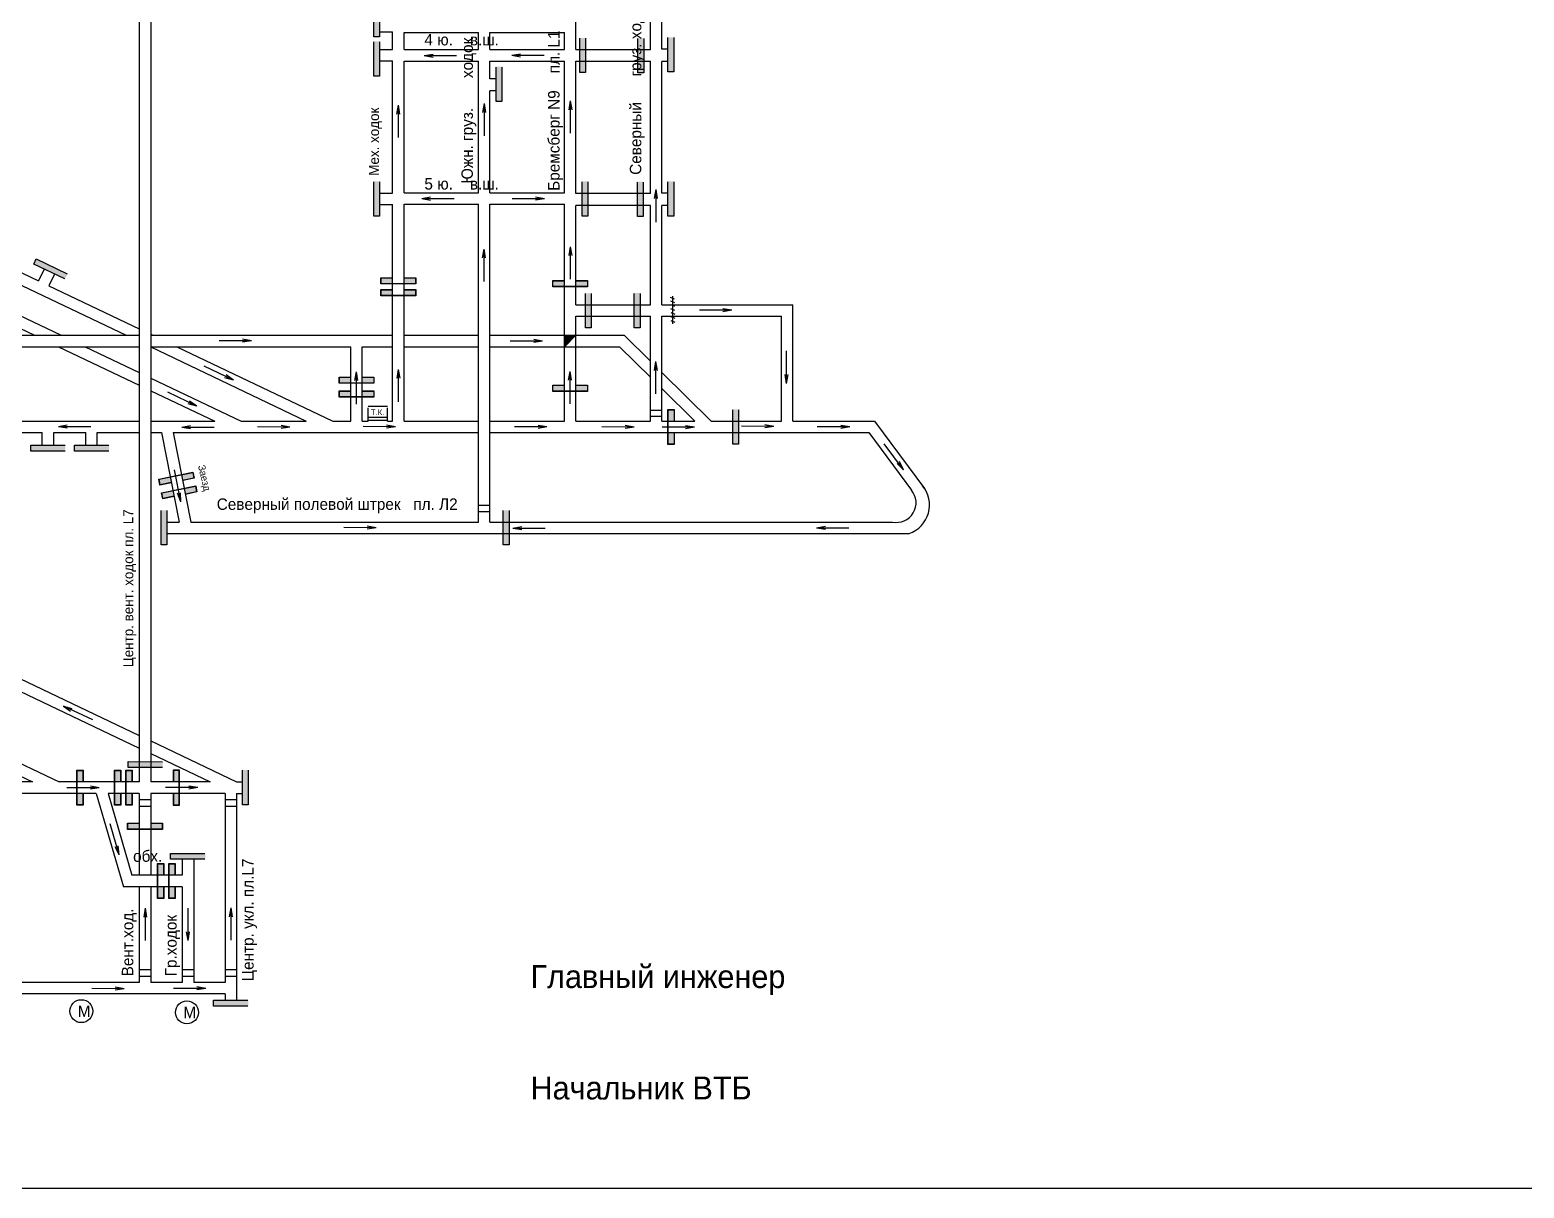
# Model space of a CAD drawing. Header units: millimetres. Extents: x -1405 to 845, y -571 to 479.
# Drawn here: x 58 to 580, y -571 to -167 of the extents above; entities that cross this region are included whole.
import ezdxf

# ---------------------------------------------------------------- set-up
doc = ezdxf.new("R2010")
doc.units = ezdxf.units.MM
for name, color, linetype in [('Датчики метана', 7, 'Continuous'), ('Двери', 7, 'Continuous'), ('Перемычки', 7, 'Continuous'), ('Струя', 7, 'Continuous')]:
    doc.layers.add(name, color=color, linetype=linetype)

msp = doc.modelspace()

# ---------------------------------------------------------------- hatches: boundary and pattern name
h = msp.add_hatch(color=256)
h.paths.add_polyline_path([(111.23, -324.44), (115.25, -323.63), (114.81, -321.47), (110.79, -322.28), (110.81, -322.38), (114.73, -321.59), (115.13, -323.55), (111.21, -324.34)])
h.paths.add_polyline_path([(106.89, -323.17), (110.81, -322.38), (110.79, -322.28), (106.87, -323.07)])
h.paths.add_polyline_path([(103.29, -326.04), (107.31, -325.23), (107.29, -325.13), (103.37, -325.92), (102.97, -323.96), (106.89, -323.17), (106.87, -323.07), (102.85, -323.89)])
h = msp.add_hatch(color=3)
h.paths.add_polyline_path([(115.13, -323.55), (114.73, -321.59), (110.81, -322.38), (111.21, -324.34)])
h.paths.add_polyline_path([(102.97, -323.96), (103.37, -325.92), (107.29, -325.13), (106.89, -323.17)])
h = msp.add_hatch(color=256)
h.paths.add_polyline_path([(112.19, -329.22), (116.21, -328.4), (115.78, -326.25), (111.76, -327.06), (111.78, -327.16), (115.7, -326.37), (116.1, -328.33), (112.17, -329.12)])
h.paths.add_polyline_path([(107.86, -327.95), (111.78, -327.16), (111.76, -327.06), (107.84, -327.85)])
h.paths.add_polyline_path([(104.26, -330.82), (108.27, -330.01), (108.25, -329.91), (104.33, -330.7), (103.94, -328.74), (107.86, -327.95), (107.84, -327.85), (103.82, -328.67)])
h = msp.add_hatch(color=3)
h.paths.add_polyline_path([(116.1, -328.33), (115.7, -326.37), (111.78, -327.16), (112.17, -329.12)])
h.paths.add_polyline_path([(103.94, -328.74), (104.33, -330.7), (108.25, -329.91), (107.86, -327.95)])
at = {"layer": 'Двери'}
h = msp.add_hatch(color=256, dxfattribs=at)
h.paths.add_polyline_path([(184.52, -253.58), (180.42, -253.58), (180.42, -255.78), (184.52, -255.78), (184.52, -255.68), (180.52, -255.68), (180.52, -253.68), (184.52, -253.68)])
h.paths.add_polyline_path([(188.52, -255.68), (184.52, -255.68), (184.52, -255.78), (188.52, -255.78)])
h.paths.add_polyline_path([(192.62, -253.58), (188.52, -253.58), (188.52, -253.68), (192.52, -253.68), (192.52, -255.68), (188.52, -255.68), (188.52, -255.78), (192.62, -255.78)])
h = msp.add_hatch(color=3, dxfattribs=at)
h.paths.add_polyline_path([(180.52, -253.68), (180.52, -255.68), (184.52, -255.68), (184.52, -253.68)])
h.paths.add_polyline_path([(192.52, -255.68), (192.52, -253.68), (188.52, -253.68), (188.52, -255.68)])
h = msp.add_hatch(color=256, dxfattribs=at)
h.paths.add_polyline_path([(244.52, -254.58), (240.42, -254.58), (240.42, -256.78), (244.52, -256.78), (244.52, -256.68), (240.52, -256.68), (240.52, -254.68), (244.52, -254.68)])
h.paths.add_polyline_path([(248.52, -256.68), (244.52, -256.68), (244.52, -256.78), (248.52, -256.78)])
h.paths.add_polyline_path([(252.62, -254.58), (248.52, -254.58), (248.52, -254.68), (252.52, -254.68), (252.52, -256.68), (248.52, -256.68), (248.52, -256.78), (252.62, -256.78)])
h = msp.add_hatch(color=3, dxfattribs=at)
h.paths.add_polyline_path([(240.52, -254.68), (240.52, -256.68), (244.52, -256.68), (244.52, -254.68)])
h.paths.add_polyline_path([(252.52, -256.68), (252.52, -254.68), (248.52, -254.68), (248.52, -256.68)])
h = msp.add_hatch(color=256, dxfattribs=at)
h.paths.add_polyline_path([(184.52, -257.74), (180.42, -257.74), (180.42, -259.94), (184.52, -259.94), (184.52, -259.84), (180.52, -259.84), (180.52, -257.84), (184.52, -257.84)])
h.paths.add_polyline_path([(188.52, -259.84), (184.52, -259.84), (184.52, -259.94), (188.52, -259.94)])
h.paths.add_polyline_path([(192.62, -257.74), (188.52, -257.74), (188.52, -257.84), (192.52, -257.84), (192.52, -259.84), (188.52, -259.84), (188.52, -259.94), (192.62, -259.94)])
h = msp.add_hatch(color=3, dxfattribs=at)
h.paths.add_polyline_path([(180.52, -257.84), (180.52, -259.84), (184.52, -259.84), (184.52, -257.84)])
h.paths.add_polyline_path([(192.52, -259.84), (192.52, -257.84), (188.52, -257.84), (188.52, -259.84)])
msp.add_hatch(color=256, dxfattribs=at).paths.add_polyline_path([(248.52, -273.69), (244.52, -273.69), (244.52, -277.69)])
h = msp.add_hatch(color=256, dxfattribs=at)
h.paths.add_polyline_path([(169.92, -288.26), (165.82, -288.26), (165.82, -290.46), (169.92, -290.46), (169.92, -290.36), (165.92, -290.36), (165.92, -288.36), (169.92, -288.36)])
h.paths.add_polyline_path([(173.92, -290.36), (169.92, -290.36), (169.92, -290.46), (173.92, -290.46)])
h.paths.add_polyline_path([(178.02, -288.26), (173.92, -288.26), (173.92, -288.36), (177.92, -288.36), (177.92, -290.36), (173.92, -290.36), (173.92, -290.46), (178.02, -290.46)])
h = msp.add_hatch(color=3, dxfattribs=at)
h.paths.add_polyline_path([(165.92, -288.36), (165.92, -290.36), (169.92, -290.36), (169.92, -288.36)])
h.paths.add_polyline_path([(177.92, -290.36), (177.92, -288.36), (173.92, -288.36), (173.92, -290.36)])
h = msp.add_hatch(color=256, dxfattribs=at)
h.paths.add_polyline_path([(244.52, -291.06), (240.42, -291.06), (240.42, -293.26), (244.52, -293.26), (244.52, -293.16), (240.52, -293.16), (240.52, -291.16), (244.52, -291.16)])
h.paths.add_polyline_path([(248.52, -293.16), (244.52, -293.16), (244.52, -293.26), (248.52, -293.26)])
h.paths.add_polyline_path([(252.62, -291.06), (248.52, -291.06), (248.52, -291.16), (252.52, -291.16), (252.52, -293.16), (248.52, -293.16), (248.52, -293.26), (252.62, -293.26)])
h = msp.add_hatch(color=3, dxfattribs=at)
h.paths.add_polyline_path([(240.52, -291.16), (240.52, -293.16), (244.52, -293.16), (244.52, -291.16)])
h.paths.add_polyline_path([(252.52, -293.16), (252.52, -291.16), (248.52, -291.16), (248.52, -293.16)])
h = msp.add_hatch(color=256, dxfattribs=at)
h.paths.add_polyline_path([(169.92, -293.13), (165.82, -293.13), (165.82, -295.33), (169.92, -295.33), (169.92, -295.23), (165.92, -295.23), (165.92, -293.23), (169.92, -293.23)])
h.paths.add_polyline_path([(173.92, -295.23), (169.92, -295.23), (169.92, -295.33), (173.92, -295.33)])
h.paths.add_polyline_path([(178.02, -293.13), (173.92, -293.13), (173.92, -293.23), (177.92, -293.23), (177.92, -295.23), (173.92, -295.23), (173.92, -295.33), (178.02, -295.33)])
h = msp.add_hatch(color=3, dxfattribs=at)
h.paths.add_polyline_path([(165.92, -293.23), (165.92, -295.23), (169.92, -295.23), (169.92, -293.23)])
h.paths.add_polyline_path([(177.92, -295.23), (177.92, -293.23), (173.92, -293.23), (173.92, -295.23)])
h = msp.add_hatch(color=256, dxfattribs=at)
h.paths.add_polyline_path([(282.88, -303.68), (282.88, -299.58), (280.68, -299.58), (280.68, -303.68), (280.78, -303.68), (280.78, -299.68), (282.78, -299.68), (282.78, -303.68)])
h.paths.add_polyline_path([(280.78, -307.68), (280.78, -303.68), (280.68, -303.68), (280.68, -307.68)])
h.paths.add_polyline_path([(282.88, -311.78), (282.88, -307.68), (282.78, -307.68), (282.78, -311.68), (280.78, -311.68), (280.78, -307.68), (280.68, -307.68), (280.68, -311.78)])
h = msp.add_hatch(color=3, dxfattribs=at)
h.paths.add_polyline_path([(282.78, -299.68), (280.78, -299.68), (280.78, -303.68), (282.78, -303.68)])
h.paths.add_polyline_path([(280.78, -311.68), (282.78, -311.68), (282.78, -307.68), (280.78, -307.68)])
h = msp.add_hatch(color=256, dxfattribs=at)
h.paths.add_polyline_path([(76.43, -429.62), (76.43, -425.52), (74.23, -425.52), (74.23, -429.62), (74.33, -429.62), (74.33, -425.62), (76.33, -425.62), (76.33, -429.62)])
h.paths.add_polyline_path([(74.33, -433.62), (74.33, -429.62), (74.23, -429.62), (74.23, -433.62)])
h.paths.add_polyline_path([(76.43, -437.72), (76.43, -433.62), (76.33, -433.62), (76.33, -437.62), (74.33, -437.62), (74.33, -433.62), (74.23, -433.62), (74.23, -437.72)])
h = msp.add_hatch(color=3, dxfattribs=at)
h.paths.add_polyline_path([(76.33, -425.62), (74.33, -425.62), (74.33, -429.62), (76.33, -429.62)])
h.paths.add_polyline_path([(74.33, -437.62), (76.33, -437.62), (76.33, -433.62), (74.33, -433.62)])
h = msp.add_hatch(color=256, dxfattribs=at)
h.paths.add_polyline_path([(89.6, -429.62), (89.6, -425.52), (87.4, -425.52), (87.4, -429.62), (87.5, -429.62), (87.5, -425.62), (89.5, -425.62), (89.5, -429.62)])
h.paths.add_polyline_path([(87.5, -433.62), (87.5, -429.62), (87.4, -429.62), (87.4, -433.62)])
h.paths.add_polyline_path([(89.6, -437.72), (89.6, -433.62), (89.5, -433.62), (89.5, -437.62), (87.5, -437.62), (87.5, -433.62), (87.4, -433.62), (87.4, -437.72)])
h = msp.add_hatch(color=3, dxfattribs=at)
h.paths.add_polyline_path([(89.5, -425.62), (87.5, -425.62), (87.5, -429.62), (89.5, -429.62)])
h.paths.add_polyline_path([(87.5, -437.62), (89.5, -437.62), (89.5, -433.62), (87.5, -433.62)])
h = msp.add_hatch(color=256, dxfattribs=at)
h.paths.add_polyline_path([(93.6, -429.62), (93.6, -425.52), (91.4, -425.52), (91.4, -429.62), (91.5, -429.62), (91.5, -425.62), (93.5, -425.62), (93.5, -429.62)])
h.paths.add_polyline_path([(91.5, -433.62), (91.5, -429.62), (91.4, -429.62), (91.4, -433.62)])
h.paths.add_polyline_path([(93.6, -437.72), (93.6, -433.62), (93.5, -433.62), (93.5, -437.62), (91.5, -437.62), (91.5, -433.62), (91.4, -433.62), (91.4, -437.72)])
h = msp.add_hatch(color=3, dxfattribs=at)
h.paths.add_polyline_path([(93.5, -425.62), (91.5, -425.62), (91.5, -429.62), (93.5, -429.62)])
h.paths.add_polyline_path([(91.5, -437.62), (93.5, -437.62), (93.5, -433.62), (91.5, -433.62)])
h = msp.add_hatch(color=256, dxfattribs=at)
h.paths.add_polyline_path([(107.89, -429.62), (107.89, -425.52), (110.09, -425.52), (110.09, -429.62), (109.99, -429.62), (109.99, -425.62), (107.99, -425.62), (107.99, -429.62)])
h.paths.add_polyline_path([(109.99, -433.62), (109.99, -429.62), (110.09, -429.62), (110.09, -433.62)])
h.paths.add_polyline_path([(107.89, -437.72), (107.89, -433.62), (107.99, -433.62), (107.99, -437.62), (109.99, -437.62), (109.99, -433.62), (110.09, -433.62), (110.09, -437.72)])
h = msp.add_hatch(color=3, dxfattribs=at)
h.paths.add_polyline_path([(107.99, -425.62), (109.99, -425.62), (109.99, -429.62), (107.99, -429.62)])
h.paths.add_polyline_path([(109.99, -437.62), (107.99, -437.62), (107.99, -433.62), (109.99, -433.62)])
h = msp.add_hatch(color=256, dxfattribs=at)
h.paths.add_polyline_path([(96.06, -443.98), (91.96, -443.98), (91.96, -446.18), (96.06, -446.18), (96.06, -446.08), (92.06, -446.08), (92.06, -444.08), (96.06, -444.08)])
h.paths.add_polyline_path([(100.06, -446.08), (96.06, -446.08), (96.06, -446.18), (100.06, -446.18)])
h.paths.add_polyline_path([(104.16, -443.98), (100.06, -443.98), (100.06, -444.08), (104.06, -444.08), (104.06, -446.08), (100.06, -446.08), (100.06, -446.18), (104.16, -446.18)])
h = msp.add_hatch(color=3, dxfattribs=at)
h.paths.add_polyline_path([(92.06, -444.08), (92.06, -446.08), (96.06, -446.08), (96.06, -444.08)])
h.paths.add_polyline_path([(104.06, -446.08), (104.06, -444.08), (100.06, -444.08), (100.06, -446.08)])
h = msp.add_hatch(color=256, dxfattribs=at)
h.paths.add_polyline_path([(104.6, -462.2), (104.6, -458.1), (102.4, -458.1), (102.4, -462.2), (102.5, -462.2), (102.5, -458.2), (104.5, -458.2), (104.5, -462.2)])
h.paths.add_polyline_path([(102.5, -466.2), (102.5, -462.2), (102.4, -462.2), (102.4, -466.2)])
h.paths.add_polyline_path([(104.6, -470.3), (104.6, -466.2), (104.5, -466.2), (104.5, -470.2), (102.5, -470.2), (102.5, -466.2), (102.4, -466.2), (102.4, -470.3)])
h = msp.add_hatch(color=3, dxfattribs=at)
h.paths.add_polyline_path([(104.5, -458.2), (102.5, -458.2), (102.5, -462.2), (104.5, -462.2)])
h.paths.add_polyline_path([(102.5, -470.2), (104.5, -470.2), (104.5, -466.2), (102.5, -466.2)])
h = msp.add_hatch(color=256, dxfattribs=at)
h.paths.add_polyline_path([(108.6, -462.2), (108.6, -458.1), (106.4, -458.1), (106.4, -462.2), (106.5, -462.2), (106.5, -458.2), (108.5, -458.2), (108.5, -462.2)])
h.paths.add_polyline_path([(106.5, -466.2), (106.5, -462.2), (106.4, -462.2), (106.4, -466.2)])
h.paths.add_polyline_path([(108.6, -470.3), (108.6, -466.2), (108.5, -466.2), (108.5, -470.2), (106.5, -470.2), (106.5, -466.2), (106.4, -466.2), (106.4, -470.3)])
h = msp.add_hatch(color=3, dxfattribs=at)
h.paths.add_polyline_path([(108.5, -458.2), (106.5, -458.2), (106.5, -462.2), (108.5, -462.2)])
h.paths.add_polyline_path([(106.5, -470.2), (108.5, -470.2), (108.5, -466.2), (106.5, -466.2)])
at = {"layer": 'Перемычки'}
h = msp.add_hatch(color=256, dxfattribs=at)
h.paths.add_polyline_path([(180.09, -169.54), (180.09, -165.44), (179.99, -165.44), (179.99, -169.44), (177.99, -169.44), (177.99, -165.44), (177.89, -165.44), (177.89, -169.54)])
h.paths.add_polyline_path([(179.99, -165.44), (180.09, -165.44), (180.09, -157.34), (177.89, -157.34), (177.89, -165.44), (177.99, -165.44), (177.99, -157.44), (179.99, -157.44)])
h = msp.add_hatch(color=3, dxfattribs=at)
h.paths.add_polyline_path([(177.99, -169.44), (179.99, -169.44), (179.99, -165.44), (177.99, -165.44)])
h.paths.add_polyline_path([(179.99, -161.44), (177.99, -161.44), (177.99, -165.44), (179.99, -165.44)])
h.paths.add_polyline_path([(179.99, -161.44), (179.99, -157.44), (177.99, -157.44), (177.99, -161.44)])
h = msp.add_hatch(color=256, dxfattribs=at)
h.paths.add_polyline_path([(180.09, -183.29), (180.09, -179.19), (179.99, -179.19), (179.99, -183.19), (177.99, -183.19), (177.99, -179.19), (177.89, -179.19), (177.89, -183.29)])
h.paths.add_polyline_path([(179.99, -179.19), (180.09, -179.19), (180.09, -171.09), (177.89, -171.09), (177.89, -179.19), (177.99, -179.19), (177.99, -171.19), (179.99, -171.19)])
h = msp.add_hatch(color=3, dxfattribs=at)
h.paths.add_polyline_path([(177.99, -183.19), (179.99, -183.19), (179.99, -179.19), (177.99, -179.19)])
h.paths.add_polyline_path([(179.99, -175.19), (177.99, -175.19), (177.99, -179.19), (179.99, -179.19)])
h.paths.add_polyline_path([(179.99, -175.19), (179.99, -171.19), (177.99, -171.19), (177.99, -175.19)])
h = msp.add_hatch(color=256, dxfattribs=at)
h.paths.add_polyline_path([(252.02, -182.05), (252.02, -177.95), (251.92, -177.95), (251.92, -181.95), (249.92, -181.95), (249.92, -177.95), (249.82, -177.95), (249.82, -182.05)])
h.paths.add_polyline_path([(251.92, -177.95), (252.02, -177.95), (252.02, -169.85), (249.82, -169.85), (249.82, -177.95), (249.92, -177.95), (249.92, -169.95), (251.92, -169.95)])
h = msp.add_hatch(color=3, dxfattribs=at)
h.paths.add_polyline_path([(249.92, -181.95), (251.92, -181.95), (251.92, -177.95), (249.92, -177.95)])
h.paths.add_polyline_path([(251.92, -173.95), (249.92, -173.95), (249.92, -177.95), (251.92, -177.95)])
h.paths.add_polyline_path([(251.92, -173.95), (251.92, -169.95), (249.92, -169.95), (249.92, -173.95)])
h = msp.add_hatch(color=256, dxfattribs=at)
h.paths.add_polyline_path([(272.29, -182.2), (272.29, -178.1), (272.19, -178.1), (272.19, -182.1), (270.19, -182.1), (270.19, -178.1), (270.09, -178.1), (270.09, -182.2)])
h.paths.add_polyline_path([(272.19, -178.1), (272.29, -178.1), (272.29, -170), (270.09, -170), (270.09, -178.1), (270.19, -178.1), (270.19, -170.1), (272.19, -170.1)])
h = msp.add_hatch(color=3, dxfattribs=at)
h.paths.add_polyline_path([(270.19, -182.1), (272.19, -182.1), (272.19, -178.1), (270.19, -178.1)])
h.paths.add_polyline_path([(272.19, -174.1), (270.19, -174.1), (270.19, -178.1), (272.19, -178.1)])
h.paths.add_polyline_path([(272.19, -174.1), (272.19, -170.1), (270.19, -170.1), (270.19, -174.1)])
h = msp.add_hatch(color=256, dxfattribs=at)
h.paths.add_polyline_path([(282.78, -181.85), (282.78, -177.75), (282.68, -177.75), (282.68, -181.75), (280.68, -181.75), (280.68, -177.75), (280.58, -177.75), (280.58, -181.85)])
h.paths.add_polyline_path([(282.68, -177.75), (282.78, -177.75), (282.78, -169.65), (280.58, -169.65), (280.58, -177.75), (280.68, -177.75), (280.68, -169.75), (282.68, -169.75)])
h = msp.add_hatch(color=3, dxfattribs=at)
h.paths.add_polyline_path([(280.68, -181.75), (282.68, -181.75), (282.68, -177.75), (280.68, -177.75)])
h.paths.add_polyline_path([(282.68, -173.75), (280.68, -173.75), (280.68, -177.75), (282.68, -177.75)])
h.paths.add_polyline_path([(282.68, -173.75), (282.68, -169.75), (280.68, -169.75), (280.68, -173.75)])
h = msp.add_hatch(color=256, dxfattribs=at)
h.paths.add_polyline_path([(222.78, -192.13), (222.78, -188.03), (222.68, -188.03), (222.68, -192.03), (220.68, -192.03), (220.68, -188.03), (220.58, -188.03), (220.58, -192.13)])
h.paths.add_polyline_path([(222.68, -188.03), (222.78, -188.03), (222.78, -179.93), (220.58, -179.93), (220.58, -188.03), (220.68, -188.03), (220.68, -180.03), (222.68, -180.03)])
h = msp.add_hatch(color=3, dxfattribs=at)
h.paths.add_polyline_path([(220.68, -192.03), (222.68, -192.03), (222.68, -188.03), (220.68, -188.03)])
h.paths.add_polyline_path([(222.68, -184.03), (220.68, -184.03), (220.68, -188.03), (222.68, -188.03)])
h.paths.add_polyline_path([(222.68, -184.03), (222.68, -180.03), (220.68, -180.03), (220.68, -184.03)])
h = msp.add_hatch(color=256, dxfattribs=at)
h.paths.add_polyline_path([(180.09, -232.16), (180.09, -228.06), (179.99, -228.06), (179.99, -232.06), (177.99, -232.06), (177.99, -228.06), (177.89, -228.06), (177.89, -232.16)])
h.paths.add_polyline_path([(179.99, -228.06), (180.09, -228.06), (180.09, -219.96), (177.89, -219.96), (177.89, -228.06), (177.99, -228.06), (177.99, -220.06), (179.99, -220.06)])
h = msp.add_hatch(color=3, dxfattribs=at)
h.paths.add_polyline_path([(177.99, -232.06), (179.99, -232.06), (179.99, -228.06), (177.99, -228.06)])
h.paths.add_polyline_path([(179.99, -224.06), (177.99, -224.06), (177.99, -228.06), (179.99, -228.06)])
h.paths.add_polyline_path([(179.99, -224.06), (179.99, -220.06), (177.99, -220.06), (177.99, -224.06)])
h = msp.add_hatch(color=256, dxfattribs=at)
h.paths.add_polyline_path([(252.78, -232.19), (252.78, -228.09), (252.68, -228.09), (252.68, -232.09), (250.68, -232.09), (250.68, -228.09), (250.58, -228.09), (250.58, -232.19)])
h.paths.add_polyline_path([(252.68, -228.09), (252.78, -228.09), (252.78, -219.99), (250.58, -219.99), (250.58, -228.09), (250.68, -228.09), (250.68, -220.09), (252.68, -220.09)])
h = msp.add_hatch(color=3, dxfattribs=at)
h.paths.add_polyline_path([(250.68, -232.09), (252.68, -232.09), (252.68, -228.09), (250.68, -228.09)])
h.paths.add_polyline_path([(252.68, -224.09), (250.68, -224.09), (250.68, -228.09), (252.68, -228.09)])
h.paths.add_polyline_path([(252.68, -224.09), (252.68, -220.09), (250.68, -220.09), (250.68, -224.09)])
h = msp.add_hatch(color=256, dxfattribs=at)
h.paths.add_polyline_path([(272.11, -232.29), (272.11, -228.19), (272.01, -228.19), (272.01, -232.19), (270.01, -232.19), (270.01, -228.19), (269.91, -228.19), (269.91, -232.29)])
h.paths.add_polyline_path([(272.01, -228.19), (272.11, -228.19), (272.11, -220.09), (269.91, -220.09), (269.91, -228.19), (270.01, -228.19), (270.01, -220.19), (272.01, -220.19)])
h = msp.add_hatch(color=3, dxfattribs=at)
h.paths.add_polyline_path([(270.01, -232.19), (272.01, -232.19), (272.01, -228.19), (270.01, -228.19)])
h.paths.add_polyline_path([(272.01, -224.19), (270.01, -224.19), (270.01, -228.19), (272.01, -228.19)])
h.paths.add_polyline_path([(272.01, -224.19), (272.01, -220.19), (270.01, -220.19), (270.01, -224.19)])
h = msp.add_hatch(color=256, dxfattribs=at)
h.paths.add_polyline_path([(282.78, -232.17), (282.78, -228.07), (282.68, -228.07), (282.68, -232.07), (280.68, -232.07), (280.68, -228.07), (280.58, -228.07), (280.58, -232.17)])
h.paths.add_polyline_path([(282.68, -228.07), (282.78, -228.07), (282.78, -219.97), (280.58, -219.97), (280.58, -228.07), (280.68, -228.07), (280.68, -220.07), (282.68, -220.07)])
h = msp.add_hatch(color=3, dxfattribs=at)
h.paths.add_polyline_path([(280.68, -232.07), (282.68, -232.07), (282.68, -228.07), (280.68, -228.07)])
h.paths.add_polyline_path([(282.68, -224.07), (280.68, -224.07), (280.68, -228.07), (282.68, -228.07)])
h.paths.add_polyline_path([(282.68, -224.07), (282.68, -220.07), (280.68, -220.07), (280.68, -224.07)])
h = msp.add_hatch(color=256, dxfattribs=at)
h.paths.add_polyline_path([(59.07, -248.89), (62.77, -250.66), (62.82, -250.57), (59.21, -248.85), (60.07, -247.04), (63.68, -248.77), (63.72, -248.68), (60.03, -246.91)])
h.paths.add_polyline_path([(62.82, -250.57), (62.77, -250.66), (70.08, -254.16), (71.03, -252.18), (63.72, -248.68), (63.68, -248.77), (70.9, -252.23), (70.03, -254.03)])
h = msp.add_hatch(color=3, dxfattribs=at)
h.paths.add_polyline_path([(60.07, -247.04), (59.21, -248.85), (62.82, -250.57), (63.68, -248.77)])
h.paths.add_polyline_path([(66.42, -252.3), (67.29, -250.5), (63.68, -248.77), (62.82, -250.57)])
h.paths.add_polyline_path([(66.42, -252.3), (70.03, -254.03), (70.9, -252.23), (67.29, -250.5)])
h = msp.add_hatch(color=256, dxfattribs=at)
h.paths.add_polyline_path([(253.95, -271.24), (253.95, -267.14), (253.85, -267.14), (253.85, -271.14), (251.85, -271.14), (251.85, -267.14), (251.75, -267.14), (251.75, -271.24)])
h.paths.add_polyline_path([(253.85, -267.14), (253.95, -267.14), (253.95, -259.04), (251.75, -259.04), (251.75, -267.14), (251.85, -267.14), (251.85, -259.14), (253.85, -259.14)])
h = msp.add_hatch(color=3, dxfattribs=at)
h.paths.add_polyline_path([(251.85, -271.14), (253.85, -271.14), (253.85, -267.14), (251.85, -267.14)])
h.paths.add_polyline_path([(253.85, -263.14), (251.85, -263.14), (251.85, -267.14), (253.85, -267.14)])
h.paths.add_polyline_path([(253.85, -263.14), (253.85, -259.14), (251.85, -259.14), (251.85, -263.14)])
h = msp.add_hatch(color=256, dxfattribs=at)
h.paths.add_polyline_path([(271.02, -271.18), (271.02, -267.08), (270.92, -267.08), (270.92, -271.08), (268.92, -271.08), (268.92, -267.08), (268.82, -267.08), (268.82, -271.18)])
h.paths.add_polyline_path([(270.92, -267.08), (271.02, -267.08), (271.02, -258.98), (268.82, -258.98), (268.82, -267.08), (268.92, -267.08), (268.92, -259.08), (270.92, -259.08)])
h = msp.add_hatch(color=3, dxfattribs=at)
h.paths.add_polyline_path([(268.92, -271.08), (270.92, -271.08), (270.92, -267.08), (268.92, -267.08)])
h.paths.add_polyline_path([(270.92, -263.08), (268.92, -263.08), (268.92, -267.08), (270.92, -267.08)])
h.paths.add_polyline_path([(270.92, -263.08), (270.92, -259.08), (268.92, -259.08), (268.92, -263.08)])
h = msp.add_hatch(color=256, dxfattribs=at)
h.paths.add_polyline_path([(305.4, -311.78), (305.4, -307.68), (305.3, -307.68), (305.3, -311.68), (303.3, -311.68), (303.3, -307.68), (303.2, -307.68), (303.2, -311.78)])
h.paths.add_polyline_path([(305.3, -307.68), (305.4, -307.68), (305.4, -299.58), (303.2, -299.58), (303.2, -307.68), (303.3, -307.68), (303.3, -299.68), (305.3, -299.68)])
h = msp.add_hatch(color=3, dxfattribs=at)
h.paths.add_polyline_path([(303.3, -311.68), (305.3, -311.68), (305.3, -307.68), (303.3, -307.68)])
h.paths.add_polyline_path([(305.3, -303.68), (303.3, -303.68), (303.3, -307.68), (305.3, -307.68)])
h.paths.add_polyline_path([(305.3, -303.68), (305.3, -299.68), (303.3, -299.68), (303.3, -303.68)])
h = msp.add_hatch(color=256, dxfattribs=at)
h.paths.add_polyline_path([(58.08, -314.2), (62.18, -314.2), (62.18, -314.1), (58.18, -314.1), (58.18, -312.1), (62.18, -312.1), (62.18, -312), (58.08, -312)])
h.paths.add_polyline_path([(62.18, -314.1), (62.18, -314.2), (70.28, -314.2), (70.28, -312), (62.18, -312), (62.18, -312.1), (70.18, -312.1), (70.18, -314.1)])
h = msp.add_hatch(color=3, dxfattribs=at)
h.paths.add_polyline_path([(58.18, -312.1), (58.18, -314.1), (62.18, -314.1), (62.18, -312.1)])
h.paths.add_polyline_path([(66.18, -314.1), (66.18, -312.1), (62.18, -312.1), (62.18, -314.1)])
h.paths.add_polyline_path([(66.18, -314.1), (70.18, -314.1), (70.18, -312.1), (66.18, -312.1)])
h = msp.add_hatch(color=256, dxfattribs=at)
h.paths.add_polyline_path([(73.3, -314.2), (77.4, -314.2), (77.4, -314.1), (73.4, -314.1), (73.4, -312.1), (77.4, -312.1), (77.4, -312), (73.3, -312)])
h.paths.add_polyline_path([(77.4, -314.1), (77.4, -314.2), (85.5, -314.2), (85.5, -312), (77.4, -312), (77.4, -312.1), (85.4, -312.1), (85.4, -314.1)])
h = msp.add_hatch(color=3, dxfattribs=at)
h.paths.add_polyline_path([(73.4, -312.1), (73.4, -314.1), (77.4, -314.1), (77.4, -312.1)])
h.paths.add_polyline_path([(81.4, -314.1), (81.4, -312.1), (77.4, -312.1), (77.4, -314.1)])
h.paths.add_polyline_path([(81.4, -314.1), (85.4, -314.1), (85.4, -312.1), (81.4, -312.1)])
h = msp.add_hatch(color=256, dxfattribs=at)
h.paths.add_polyline_path([(105.76, -346.98), (105.76, -342.88), (105.66, -342.88), (105.66, -346.88), (103.66, -346.88), (103.66, -342.88), (103.56, -342.88), (103.56, -346.98)])
h.paths.add_polyline_path([(105.66, -342.88), (105.76, -342.88), (105.76, -334.78), (103.56, -334.78), (103.56, -342.88), (103.66, -342.88), (103.66, -334.88), (105.66, -334.88)])
h = msp.add_hatch(color=3, dxfattribs=at)
h.paths.add_polyline_path([(103.66, -346.88), (105.66, -346.88), (105.66, -342.88), (103.66, -342.88)])
h.paths.add_polyline_path([(105.66, -338.88), (103.66, -338.88), (103.66, -342.88), (105.66, -342.88)])
h.paths.add_polyline_path([(105.66, -338.88), (105.66, -334.88), (103.66, -334.88), (103.66, -338.88)])
h = msp.add_hatch(color=256, dxfattribs=at)
h.paths.add_polyline_path([(225.27, -346.98), (225.27, -342.88), (225.17, -342.88), (225.17, -346.88), (223.17, -346.88), (223.17, -342.88), (223.07, -342.88), (223.07, -346.98)])
h.paths.add_polyline_path([(225.17, -342.88), (225.27, -342.88), (225.27, -334.78), (223.07, -334.78), (223.07, -342.88), (223.17, -342.88), (223.17, -334.88), (225.17, -334.88)])
h = msp.add_hatch(color=3, dxfattribs=at)
h.paths.add_polyline_path([(223.17, -346.88), (225.17, -346.88), (225.17, -342.88), (223.17, -342.88)])
h.paths.add_polyline_path([(225.17, -338.88), (223.17, -338.88), (223.17, -342.88), (225.17, -342.88)])
h.paths.add_polyline_path([(225.17, -338.88), (225.17, -334.88), (223.17, -334.88), (223.17, -338.88)])
h = msp.add_hatch(color=256, dxfattribs=at)
h.paths.add_polyline_path([(92.08, -424.64), (96.18, -424.65), (96.18, -424.55), (92.18, -424.54), (92.18, -422.54), (96.18, -422.55), (96.18, -422.45), (92.08, -422.44)])
h.paths.add_polyline_path([(96.18, -424.55), (96.18, -424.65), (104.28, -424.66), (104.28, -422.46), (96.18, -422.45), (96.18, -422.55), (104.18, -422.56), (104.18, -424.56)])
h = msp.add_hatch(color=3, dxfattribs=at)
h.paths.add_polyline_path([(92.18, -422.54), (92.18, -424.54), (96.18, -424.55), (96.18, -422.55)])
h.paths.add_polyline_path([(100.18, -424.55), (100.18, -422.55), (96.18, -422.55), (96.18, -424.55)])
h.paths.add_polyline_path([(100.18, -424.55), (104.18, -424.56), (104.18, -422.56), (100.18, -422.55)])
h = msp.add_hatch(color=256, dxfattribs=at)
h.paths.add_polyline_path([(134.15, -437.68), (134.15, -433.58), (134.05, -433.58), (134.05, -437.58), (132.05, -437.58), (132.05, -433.58), (131.95, -433.58), (131.95, -437.68)])
h.paths.add_polyline_path([(134.05, -433.58), (134.15, -433.58), (134.15, -425.48), (131.95, -425.48), (131.95, -433.58), (132.05, -433.58), (132.05, -425.58), (134.05, -425.58)])
h = msp.add_hatch(color=3, dxfattribs=at)
h.paths.add_polyline_path([(132.05, -437.58), (134.05, -437.58), (134.05, -433.58), (132.05, -433.58)])
h.paths.add_polyline_path([(134.05, -429.58), (132.05, -429.58), (132.05, -433.58), (134.05, -433.58)])
h.paths.add_polyline_path([(134.05, -429.58), (134.05, -425.58), (132.05, -425.58), (132.05, -429.58)])
h = msp.add_hatch(color=256, dxfattribs=at)
h.paths.add_polyline_path([(106.89, -456.72), (110.99, -456.73), (110.99, -456.63), (106.99, -456.62), (106.99, -454.62), (110.99, -454.63), (110.99, -454.53), (106.89, -454.52)])
h.paths.add_polyline_path([(110.99, -456.63), (110.99, -456.73), (119.09, -456.74), (119.09, -454.54), (110.99, -454.53), (110.99, -454.63), (118.99, -454.64), (118.99, -456.64)])
h = msp.add_hatch(color=3, dxfattribs=at)
h.paths.add_polyline_path([(106.99, -454.62), (106.99, -456.62), (110.99, -456.63), (110.99, -454.63)])
h.paths.add_polyline_path([(114.99, -456.64), (114.99, -454.64), (110.99, -454.63), (110.99, -456.63)])
h.paths.add_polyline_path([(114.99, -456.64), (118.99, -456.64), (118.99, -454.64), (114.99, -454.64)])
h = msp.add_hatch(color=256, dxfattribs=at)
h.paths.add_polyline_path([(121.89, -507.96), (125.99, -507.97), (125.99, -507.87), (121.99, -507.86), (122, -505.86), (126, -505.87), (126, -505.77), (121.9, -505.76)])
h.paths.add_polyline_path([(125.99, -507.87), (125.99, -507.97), (134.09, -507.98), (134.1, -505.78), (126, -505.77), (126, -505.87), (134, -505.88), (133.99, -507.88)])
h = msp.add_hatch(color=3, dxfattribs=at)
h.paths.add_polyline_path([(122, -505.86), (121.99, -507.86), (125.99, -507.87), (126, -505.87)])
h.paths.add_polyline_path([(129.99, -507.87), (130, -505.87), (126, -505.87), (125.99, -507.87)])
h.paths.add_polyline_path([(129.99, -507.87), (133.99, -507.88), (134, -505.88), (130, -505.87)])

# ---------------------------------------------------------------- linework, layer by layer
for p, q in [((96.06, -93.11), (96.06, -404.92)), ((100.06, -89.11), (100.06, -404.94)), ((248.52, -173.97), (248.52, -117.97)), ((274.52, -173.97), (274.52, -117.97)), ((278.52, -173.81), (278.52, -161)), ((179.99, -167.78), (184.52, -167.78)), ((184.52, -173.9), (184.52, -167.78)), ((188.52, -173.97), (188.52, -167.97)), ((188.52, -167.97), (214.52, -167.97)), ((214.52, -173.97), (214.52, -167.97)), ((218.52, -173.97), (218.52, -167.97)), ((218.52, -167.97), (244.52, -167.97)), ((244.52, -173.97), (244.52, -167.97)), ((179.99, -173.9), (184.52, -173.9)), ((188.52, -173.97), (214.52, -173.97)), ((218.52, -173.97), (244.52, -173.97)), ((248.52, -173.97), (274.52, -173.97)), ((278.52, -172.37), (278.52, -172.37)), ((280.68, -173.81), (278.52, -173.81)), ((179.99, -177.9), (184.52, -177.9)), ((184.52, -224.06), (184.52, -177.9)), ((188.52, -223.97), (188.52, -177.97)), ((188.52, -177.97), (214.52, -177.97)), ((214.52, -223.97), (214.52, -177.97)), ((218.52, -177.97), (244.52, -177.97)), ((218.52, -184.1), (218.52, -177.97)), ((244.52, -223.97), (244.52, -177.97)), ((248.52, -224.15), (248.52, -177.97)), ((248.52, -177.97), (274.52, -177.97)), ((274.52, -224.15), (274.52, -177.97)), ((280.68, -178.08), (278.52, -178.08)), ((278.52, -224.13), (278.52, -178.08)), ((220.68, -184.1), (218.52, -184.1)), ((218.52, -223.97), (218.52, -188.37)), ((220.68, -188.37), (218.52, -188.37)), ((-47.64, -222.59), (59.49, -273.69)), ((179.99, -224.06), (184.52, -224.06)), ((188.52, -223.97), (214.52, -223.97)), ((218.52, -223.97), (244.52, -223.97)), ((274.52, -224.15), (248.52, -224.15)), ((280.68, -224.13), (278.52, -224.13)), ((179.99, -228.06), (184.52, -228.06)), ((184.52, -303.69), (184.52, -228.06)), ((188.52, -303.69), (188.52, -227.97)), ((188.52, -227.97), (214.52, -227.97)), ((214.52, -338.89), (214.52, -227.97)), ((218.52, -338.89), (218.52, -227.97)), ((218.52, -227.97), (244.52, -227.97)), ((244.52, -303.69), (244.52, -227.97)), ((274.52, -228.42), (248.52, -228.42)), ((248.52, -263.01), (248.52, -228.42)), ((274.52, -263.01), (274.52, -228.42)), ((280.68, -228.4), (278.52, -228.4)), ((278.52, -263.01), (278.52, -228.4)), ((21.49, -235.88), (60.86, -254.65)), ((25.31, -252.96), (68.78, -273.69)), ((48.01, -252.96), (91.48, -273.69)), ((62.82, -250.57), (60.86, -254.65)), ((66.42, -252.3), (64.47, -256.38)), ((64.47, -256.37), (96.06, -271.44)), ((281.47, -260.4), (282.87, -261.01)), ((282.24, -260.05), (282.24, -269.69)), ((248.52, -263.01), (251.96, -263.01)), ((251.96, -263.01), (274.52, -263.01)), ((278.52, -263.01), (324.26, -263.01)), ((281.54, -261.67), (282.94, -262.28)), ((281.57, -264.29), (282.97, -264.9)), ((281.59, -262.95), (282.98, -263.56)), ((281.64, -265.76), (283.03, -266.37)), ((324.26, -303.69), (324.26, -263.01)), ((248.52, -303.69), (248.52, -267.01)), ((248.52, -267.01), (271.08, -267.01)), ((271.08, -267.01), (274.52, -267.01)), ((274.52, -303.69), (274.52, -267.01)), ((278.52, -303.69), (278.52, -267.01)), ((278.52, -267.01), (320.26, -267.01)), ((281.62, -267.1), (283.02, -267.71)), ((281.62, -268.49), (283.02, -269.1)), ((320.26, -303.69), (320.26, -267.01)), ((-56.81, -273.69), (96.06, -273.69)), ((100.06, -273.35), (100.78, -273.69)), ((100.06, -273.69), (184.52, -273.69)), ((188.52, -273.69), (214.52, -273.69)), ((218.52, -273.69), (265.34, -273.69)), ((248.52, -273.69), (244.52, -277.69)), ((265.34, -273.69), (274.52, -282.75)), ((52.92, -277.69), (96.06, -277.69)), ((67.88, -277.69), (96.06, -291.13)), ((77.17, -277.69), (96.06, -286.7)), ((100.06, -277.69), (169.92, -277.69)), ((100.06, -277.78), (154.39, -303.69)), ((109.16, -277.69), (163.68, -303.69)), ((169.92, -303.69), (169.92, -277.69)), ((173.92, -303.69), (173.92, -277.69)), ((173.92, -277.69), (184.52, -277.69)), ((188.52, -277.69), (214.52, -277.69)), ((218.52, -277.69), (263.69, -277.69)), ((263.69, -277.69), (274.52, -288.36)), ((278.52, -286.69), (295.75, -303.69)), ((100.06, -288.61), (131.68, -303.69)), ((100.06, -293.04), (122.39, -303.69)), ((278.52, -292.31), (290.05, -303.69)), ((175.94, -298.46), (182.71, -298.46)), ((175.94, -303.69), (175.94, -299.07)), ((182.71, -303.69), (182.71, -299.07)), ((52.92, -303.69), (96.06, -303.69)), ((52.92, -307.69), (62.18, -307.69)), ((62.18, -312.1), (62.18, -307.69)), ((66.18, -312.1), (66.18, -307.69)), ((66.18, -307.69), (77.38, -307.69)), ((77.38, -312.1), (77.38, -307.69)), ((81.38, -312.1), (81.38, -307.69)), ((81.38, -307.69), (88.09, -307.69)), ((85.2, -307.69), (96.06, -307.69)), ((100.06, -303.69), (122.39, -303.69)), ((100.06, -307.69), (102.06, -307.69)), ((102.06, -307.69), (103.87, -307.69)), ((103.87, -307.69), (110.02, -338.89)), ((107.95, -307.69), (114.1, -338.89)), ((107.95, -307.69), (115.94, -307.69)), ((115.94, -307.69), (214.52, -307.69)), ((131.68, -303.69), (154.39, -303.69)), ((163.68, -303.69), (169.92, -303.69)), ((173.92, -303.69), (175.94, -303.69)), ((182.71, -303.69), (184.52, -303.69)), ((188.52, -303.69), (214.52, -303.69)), ((218.52, -303.69), (244.52, -303.69)), ((218.52, -307.69), (324.26, -307.69)), ((248.52, -303.69), (274.52, -303.69)), ((278.52, -303.69), (290.05, -303.69)), ((295.75, -303.69), (320.26, -303.69)), ((324.26, -303.69), (352.78, -303.69)), ((324.26, -307.69), (350.77, -307.69)), ((350.77, -307.69), (365.72, -327.76)), ((352.78, -303.69), (370.24, -327.13)), ((105.66, -338.89), (110.02, -338.89)), ((114.1, -338.89), (214.52, -338.89)), ((218.52, -338.89), (359.05, -338.89)), ((105.66, -342.89), (364.93, -342.89)), ((-72.61, -362.53), (68.06, -429.62)), ((6.01, -374.89), (96.06, -417.84)), ((8.5, -371.64), (96.06, -413.4)), ((96.06, -404.92), (96.06, -429.62)), ((100.06, -404.94), (100.06, -429.62)), ((100.06, -415.31), (130.06, -429.62)), ((42.78, -421.99), (58.77, -429.62)), ((100.06, -419.74), (120.77, -429.62)), ((58.77, -429.62), (39.84, -429.62)), ((96.06, -429.62), (68.06, -429.62)), ((120.77, -429.62), (100.06, -429.62)), ((130.06, -429.62), (132.06, -429.62)), ((81.06, -433.62), (-166.49, -433.62)), ((81.06, -433.62), (90.5, -466.2)), ((85.23, -433.62), (93.5, -462.2)), ((96.06, -433.62), (85.23, -433.62)), ((96.06, -433.62), (96.06, -462.2)), ((126.06, -433.62), (100.06, -433.62)), ((100.06, -433.62), (100.06, -462.2)), ((126.06, -433.62), (126.05, -499.62)), ((130.06, -433.7), (130.06, -505.87)), ((130.06, -433.7), (132.06, -433.7)), ((111.06, -456.63), (111.06, -462.2)), ((115.06, -456.63), (115.06, -499.62)), ((111.06, -462.2), (93.5, -462.2)), ((111.06, -466.2), (90.5, -466.2)), ((96.06, -466.2), (96.06, -499.62)), ((100.06, -466.2), (100.06, -499.62)), ((111.06, -466.2), (111.06, -499.62)), ((96.06, -499.62), (-95.66, -499.62)), ((111.06, -499.62), (100.06, -499.62)), ((126.06, -499.62), (115.06, -499.62)), ((126.05, -503.62), (-141.04, -503.62)), ((126.05, -503.62), (126.05, -505.87)), ((-1404.51, -571.44), (845.49, -571.44))]:
    msp.add_line(p, q)
at = {"color": 1}
for p, q in [((175.94, -302.32), (182.71, -302.32)), ((278.52, -299.9), (274.52, -299.9)), ((278.52, -302.08), (274.52, -302.08)), ((175.94, -303.31), (182.71, -303.31)), ((218.52, -333.15), (214.52, -333.15)), ((218.52, -335.33), (214.52, -335.33)), ((96.06, -435.73), (100.06, -435.73)), ((96.06, -438.09), (100.06, -438.09)), ((126.06, -435.73), (130.06, -435.73)), ((126.06, -438.09), (130.06, -438.09)), ((96.06, -495.11), (100.06, -495.11)), ((111.06, -495.11), (115.06, -495.11)), ((126.06, -495.11), (130.06, -495.11)), ((96.06, -497.47), (100.06, -497.47)), ((111.06, -497.47), (115.06, -497.47)), ((126.06, -497.47), (130.06, -497.47))]:
    msp.add_line(p, q, dxfattribs=at)
for points in [[(107.31, -325.23), (103.29, -326.04), (102.85, -323.89), (114.81, -321.47), (115.25, -323.63), (111.23, -324.44)], [(107.29, -325.13), (103.37, -325.92), (102.97, -323.96), (114.73, -321.59), (115.13, -323.55), (111.21, -324.34)], [(108.27, -330.01), (104.26, -330.82), (103.82, -328.67), (115.78, -326.25), (116.21, -328.4), (112.19, -329.22)], [(108.25, -329.91), (104.33, -330.7), (103.94, -328.74), (115.7, -326.37), (116.1, -328.33), (112.17, -329.12)]]:
    msp.add_lwpolyline(points)
for centre, radius, start, end in [((360.42, -332.15), 6.88, 258.5246, 39.6185), ((361.46, -332.95), 10.53, 289.2147, 39.7964)]:
    msp.add_arc(centre, radius, start, end)
at = {"layer": 'Датчики метана', "color": 7}
for centre in [(75.81, -509.66), (112.7, -510.09)]:
    msp.add_circle(centre, 4, dxfattribs=at)
at = {"layer": 'Двери'}
for points in [[(188.52, -253.58), (192.62, -253.58), (192.62, -255.78), (180.42, -255.78), (180.42, -253.58), (184.52, -253.58)], [(188.52, -253.68), (192.52, -253.68), (192.52, -255.68), (180.52, -255.68), (180.52, -253.68), (184.52, -253.68)], [(248.52, -254.58), (252.62, -254.58), (252.62, -256.78), (240.42, -256.78), (240.42, -254.58), (244.52, -254.58)], [(248.52, -254.68), (252.52, -254.68), (252.52, -256.68), (240.52, -256.68), (240.52, -254.68), (244.52, -254.68)], [(188.52, -257.74), (192.62, -257.74), (192.62, -259.94), (180.42, -259.94), (180.42, -257.74), (184.52, -257.74)], [(188.52, -257.84), (192.52, -257.84), (192.52, -259.84), (180.52, -259.84), (180.52, -257.84), (184.52, -257.84)], [(173.92, -288.26), (178.02, -288.26), (178.02, -290.46), (165.82, -290.46), (165.82, -288.26), (169.92, -288.26)], [(173.92, -288.36), (177.92, -288.36), (177.92, -290.36), (165.92, -290.36), (165.92, -288.36), (169.92, -288.36)], [(248.52, -291.06), (252.62, -291.06), (252.62, -293.26), (240.42, -293.26), (240.42, -291.06), (244.52, -291.06)], [(248.52, -291.16), (252.52, -291.16), (252.52, -293.16), (240.52, -293.16), (240.52, -291.16), (244.52, -291.16)], [(173.92, -293.13), (178.02, -293.13), (178.02, -295.33), (165.82, -295.33), (165.82, -293.13), (169.92, -293.13)], [(173.92, -293.23), (177.92, -293.23), (177.92, -295.23), (165.92, -295.23), (165.92, -293.23), (169.92, -293.23)], [(282.88, -307.68), (282.88, -311.78), (280.68, -311.78), (280.68, -299.58), (282.88, -299.58), (282.88, -303.68)], [(282.78, -307.68), (282.78, -311.68), (280.78, -311.68), (280.78, -299.68), (282.78, -299.68), (282.78, -303.68)], [(76.43, -433.62), (76.43, -437.72), (74.23, -437.72), (74.23, -425.52), (76.43, -425.52), (76.43, -429.62)], [(76.33, -433.62), (76.33, -437.62), (74.33, -437.62), (74.33, -425.62), (76.33, -425.62), (76.33, -429.62)], [(89.6, -433.62), (89.6, -437.72), (87.4, -437.72), (87.4, -425.52), (89.6, -425.52), (89.6, -429.62)], [(89.5, -433.62), (89.5, -437.62), (87.5, -437.62), (87.5, -425.62), (89.5, -425.62), (89.5, -429.62)], [(93.6, -433.62), (93.6, -437.72), (91.4, -437.72), (91.4, -425.52), (93.6, -425.52), (93.6, -429.62)], [(93.5, -433.62), (93.5, -437.62), (91.5, -437.62), (91.5, -425.62), (93.5, -425.62), (93.5, -429.62)], [(107.89, -433.62), (107.89, -437.72), (110.09, -437.72), (110.09, -425.52), (107.89, -425.52), (107.89, -429.62)], [(107.99, -433.62), (107.99, -437.62), (109.99, -437.62), (109.99, -425.62), (107.99, -425.62), (107.99, -429.62)], [(100.06, -443.98), (104.16, -443.98), (104.16, -446.18), (91.96, -446.18), (91.96, -443.98), (96.06, -443.98)], [(100.06, -444.08), (104.06, -444.08), (104.06, -446.08), (92.06, -446.08), (92.06, -444.08), (96.06, -444.08)], [(104.6, -466.2), (104.6, -470.3), (102.4, -470.3), (102.4, -458.1), (104.6, -458.1), (104.6, -462.2)], [(104.5, -466.2), (104.5, -470.2), (102.5, -470.2), (102.5, -458.2), (104.5, -458.2), (104.5, -462.2)], [(108.6, -466.2), (108.6, -470.3), (106.4, -470.3), (106.4, -458.1), (108.6, -458.1), (108.6, -462.2)], [(108.5, -466.2), (108.5, -470.2), (106.5, -470.2), (106.5, -458.2), (108.5, -458.2), (108.5, -462.2)]]:
    msp.add_lwpolyline(points, dxfattribs=at)
at = {"layer": 'Перемычки'}
for points in [[(179.99, -157.44), (179.99, -169.44), (177.99, -169.44), (177.99, -157.44)], [(179.99, -171.19), (179.99, -183.19), (177.99, -183.19), (177.99, -171.19)], [(251.92, -169.95), (251.92, -181.95), (249.92, -181.95), (249.92, -169.95)], [(272.19, -170.1), (272.19, -182.1), (270.19, -182.1), (270.19, -170.1)], [(282.68, -169.75), (282.68, -181.75), (280.68, -181.75), (280.68, -169.75)], [(222.68, -180.03), (222.68, -192.03), (220.68, -192.03), (220.68, -180.03)], [(179.99, -220.06), (179.99, -232.06), (177.99, -232.06), (177.99, -220.06)], [(252.68, -220.09), (252.68, -232.09), (250.68, -232.09), (250.68, -220.09)], [(272.01, -220.19), (272.01, -232.19), (270.01, -232.19), (270.01, -220.19)], [(282.68, -220.07), (282.68, -232.07), (280.68, -232.07), (280.68, -220.07)], [(70.03, -254.03), (59.21, -248.85), (60.07, -247.04), (70.9, -252.23)], [(253.85, -259.14), (253.85, -271.14), (251.85, -271.14), (251.85, -259.14)], [(270.92, -259.08), (270.92, -271.08), (268.92, -271.08), (268.92, -259.08)], [(305.3, -299.68), (305.3, -311.68), (303.3, -311.68), (303.3, -299.68)], [(70.18, -314.1), (58.18, -314.1), (58.18, -312.1), (70.18, -312.1)], [(85.4, -314.1), (73.4, -314.1), (73.4, -312.1), (85.4, -312.1)], [(105.66, -334.88), (105.66, -346.88), (103.66, -346.88), (103.66, -334.88)], [(225.17, -334.88), (225.17, -346.88), (223.17, -346.88), (223.17, -334.88)], [(104.18, -424.56), (92.18, -424.54), (92.18, -422.54), (104.18, -422.56)], [(134.05, -425.58), (134.05, -437.58), (132.05, -437.58), (132.05, -425.58)], [(118.99, -456.64), (106.99, -456.62), (106.99, -454.62), (118.99, -454.64)], [(133.99, -507.88), (121.99, -507.86), (122, -505.86), (134, -505.88)]]:
    msp.add_lwpolyline(points, dxfattribs=at)
at = {"layer": 'Струя', "color": 5}
for p, q in [((195.58, -176.02), (198.69, -175.5)), ((195.58, -176.02), (206.88, -176.02)), ((195.58, -176.02), (198.69, -176.55)), ((226.11, -175.9), (229.22, -175.38)), ((226.11, -175.9), (237.41, -175.9)), ((226.11, -175.9), (229.22, -176.42)), ((216.48, -192.78), (215.96, -195.89)), ((216.48, -192.78), (216.48, -204.08)), ((216.48, -192.78), (217.01, -195.89)), ((246.54, -191.84), (246.02, -194.95)), ((246.54, -191.84), (246.54, -203.14)), ((246.54, -191.84), (247.06, -194.95)), ((186.43, -193.35), (185.91, -196.46)), ((186.43, -193.35), (186.43, -204.65)), ((186.43, -193.35), (186.96, -196.46)), ((194.69, -225.93), (197.8, -225.41)), ((194.69, -225.93), (205.99, -225.93)), ((194.69, -225.93), (197.8, -226.46)), ((237.55, -226.05), (226.25, -226.02)), ((237.55, -226.05), (234.44, -225.52)), ((237.55, -226.05), (234.44, -226.57)), ((216.35, -243.57), (215.83, -246.68)), ((216.35, -243.57), (216.35, -254.87)), ((216.35, -243.57), (216.88, -246.68)), ((362.93, -320.62), (356.16, -311.57)), ((362.93, -320.62), (361.48, -317.81)), ((362.93, -320.62), (360.65, -318.44)), ((226.52, -341), (229.63, -340.48)), ((226.52, -341), (237.83, -341)), ((226.52, -341), (229.63, -341.52)), ((332.54, -340.87), (335.65, -340.35)), ((332.54, -340.87), (343.84, -340.87)), ((332.54, -340.87), (335.65, -341.39)), ((79.81, -407.95), (69.58, -403.14)), ((69.58, -403.14), (72.46, -403.99)), ((69.58, -403.14), (72.02, -404.94)), ((116.48, -431.61), (105.18, -431.58)), ((116.48, -431.61), (113.37, -431.08)), ((116.48, -431.61), (113.37, -432.12)), ((98.12, -473.74), (97.6, -476.85)), ((98.12, -473.74), (98.64, -476.85)), ((98.12, -473.74), (98.12, -485.04)), ((128.01, -473.61), (127.49, -476.72)), ((128.01, -473.61), (128.53, -476.72)), ((128.01, -473.61), (128.01, -484.92)), ((90.81, -501.82), (79.51, -501.79)), ((90.81, -501.82), (87.7, -501.29)), ((90.81, -501.82), (87.7, -502.33)), ((119.29, -501.73), (107.99, -501.7)), ((119.29, -501.73), (116.18, -501.2)), ((119.29, -501.73), (116.18, -502.24))]:
    msp.add_line(p, q, dxfattribs=at)
at = {"layer": 'Струя', "color": 1}
for p, q in [((276.41, -222.83), (275.89, -225.94)), ((276.41, -222.83), (276.41, -234.14)), ((276.41, -222.83), (276.94, -225.94)), ((246.52, -242.77), (246, -245.88)), ((246.52, -242.77), (246.52, -254.07)), ((246.52, -242.77), (247.05, -245.88)), ((302.96, -264.95), (291.66, -264.92)), ((302.96, -264.95), (299.85, -264.42)), ((302.96, -264.95), (299.85, -265.47)), ((135.25, -275.62), (123.94, -275.59)), ((135.25, -275.62), (132.14, -275.09)), ((135.25, -275.62), (132.14, -276.13)), ((236.91, -275.73), (225.61, -275.69)), ((236.91, -275.73), (233.8, -275.2)), ((236.91, -275.73), (233.8, -276.24)), ((322.08, -290.47), (322.06, -279.17)), ((128.95, -289.36), (118.76, -284.47)), ((171.78, -286.41), (171.25, -289.52)), ((171.78, -286.41), (171.78, -297.72)), ((171.78, -286.41), (172.3, -289.52)), ((186.47, -285.59), (185.95, -288.7)), ((186.47, -285.59), (186.47, -296.89)), ((186.47, -285.59), (186.99, -288.7)), ((246.38, -286.29), (245.85, -289.4)), ((246.38, -286.29), (246.38, -297.59)), ((246.38, -286.29), (246.9, -289.4)), ((276.35, -282.88), (275.83, -285.99)), ((276.35, -282.88), (276.35, -294.18)), ((276.35, -282.88), (276.87, -285.99)), ((128.95, -289.36), (125.92, -288.49)), ((128.95, -289.36), (126.37, -287.55)), ((322.08, -290.47), (321.55, -287.36)), ((322.08, -290.47), (322.59, -287.36)), ((116.21, -298.45), (106.02, -293.56)), ((116.21, -298.45), (113.63, -296.64)), ((116.21, -298.45), (113.18, -297.58)), ((67.8, -305.51), (70.92, -304.99)), ((67.8, -305.51), (79.11, -305.51)), ((67.8, -305.51), (70.92, -306.03)), ((110.87, -305.73), (113.98, -305.21)), ((110.87, -305.73), (122.18, -305.73)), ((110.87, -305.73), (113.98, -306.26)), ((148.66, -305.73), (137.35, -305.7)), ((148.66, -305.73), (145.55, -305.2)), ((148.66, -305.73), (145.55, -306.24)), ((185.51, -305.6), (174.2, -305.57)), ((185.51, -305.6), (182.4, -305.07)), ((185.51, -305.6), (182.4, -306.11)), ((238.43, -305.67), (227.13, -305.64)), ((238.43, -305.67), (235.32, -305.14)), ((238.43, -305.67), (235.32, -306.19)), ((268.84, -305.73), (257.54, -305.7)), ((268.84, -305.73), (265.73, -305.2)), ((268.84, -305.73), (265.73, -306.25)), ((289.94, -305.82), (278.64, -305.79)), ((289.94, -305.82), (286.83, -305.29)), ((289.94, -305.82), (286.83, -306.33)), ((317.66, -305.48), (306.35, -305.45)), ((317.66, -305.48), (314.55, -304.95)), ((317.66, -305.48), (314.55, -305.99)), ((344.12, -305.68), (332.81, -305.65)), ((344.12, -305.68), (341, -306.2)), ((344.12, -305.68), (341.01, -305.15)), ((110.53, -331.8), (108.32, -320.72)), ((110.53, -331.8), (110.44, -328.65)), ((110.53, -331.8), (109.41, -328.85)), ((178.77, -340.86), (167.46, -340.83)), ((178.77, -340.86), (175.65, -341.37)), ((178.77, -340.86), (175.66, -340.33)), ((82.1, -431.68), (70.8, -431.65)), ((82.1, -431.68), (78.99, -431.15)), ((82.1, -431.68), (78.99, -432.19)), ((89.05, -455.09), (85.93, -444.22)), ((89.05, -455.09), (87.69, -452.24)), ((89.05, -455.09), (88.7, -451.95)), ((113.1, -485.02), (113.1, -473.71)), ((113.1, -485.02), (112.58, -481.91)), ((113.1, -485.02), (113.62, -481.91))]:
    msp.add_line(p, q, dxfattribs=at)

# ---------------------------------------------------------------- texts
for s, height, p in [('Северный      груз. ходок', 4, (271.36, -217.67)), ('Южн. груз.       ходок', 4, (212.55, -220.74)), ('Бремсберг N9    пл. L1', 4, (242.81, -223.26)), ('Мех. ходок', 3.5, (179.77, -217.98)), ('Центр. вент. ходок пл. L7', 3.5, (93.96, -389.57)), ('Центр. укл. пл.L7', 4, (135.98, -499.22)), ('Вент.ход.', 4, (93.96, -497.5)), ('Гр.ходок', 4, (109.1, -497.5))]:
    msp.add_text(s, height=height, rotation=90).set_placement(p)
for s, height, p in [('4 ю.    в.ш.', 4, (195.62, -172.48)), ('5 ю.    в.ш.', 4, (195.62, -222.81)), ('Т.К.', 2, (176.93, -301.57)), ('Северный полевой штрек   пл. Л2', 4, (123.11, -334.64)), ('обх.', 4, (93.9, -457.51)), ('Главный инженер', 8, (232.66, -501.59)), ('Начальник ВТБ', 8, (232.66, -540.48))]:
    msp.add_text(s, height=height).set_placement(p)
at = {"color": 7}
msp.add_text('Заезд', height=2.5, rotation=283.1607, dxfattribs=at).set_placement((116.55, -319.26))
at = {"layer": 'Датчики метана'}
for p in [(74.57, -511.69), (111.45, -512.12)]:
    msp.add_text('М', height=4, dxfattribs=at).set_placement(p)

doc.saveas('drawing.dxf')
